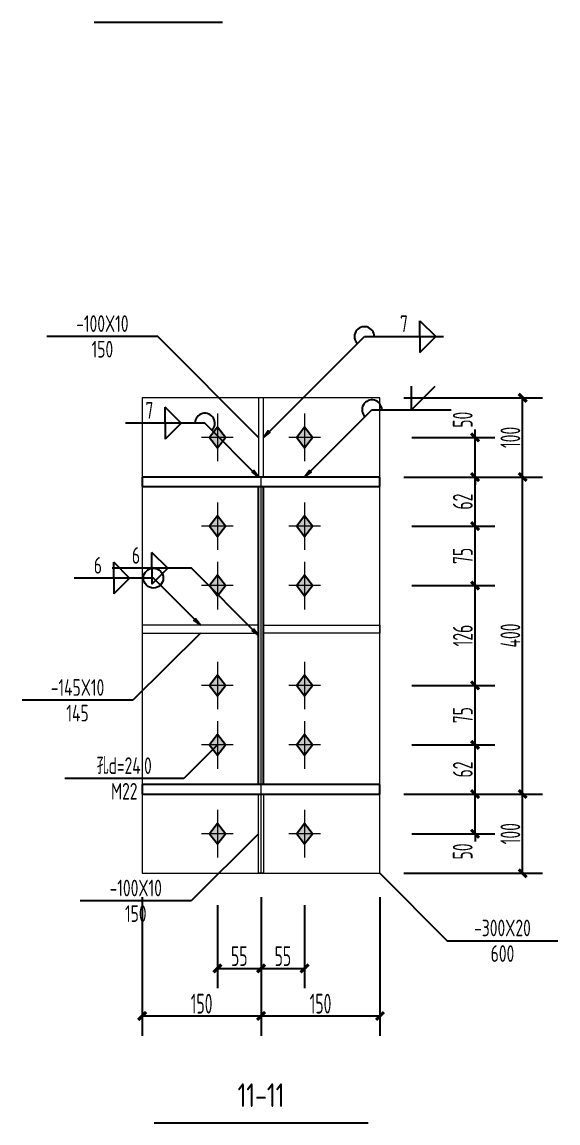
# Model space of a CAD drawing. Extents: x 447413 to 2975780, y -1432727 to 1301644.
# Drawn here: x 2278911 to 2285673, y -1262905 to -1249014 of the extents above; entities that cross this region are included whole.
import ezdxf
from ezdxf.enums import TextEntityAlignment as Align

# ---------------------------------------------------------------- set-up
doc = ezdxf.new("R2010")
doc.units = 0
doc.header["$LTSCALE"] = 1000
doc.header["$MEASUREMENT"] = 0
doc.linetypes.add('线型6', pattern=[8.75, 5, -1.25, 1.25, -1.25])
for name, color, linetype in [('10', 7, 'Continuous'), ('尺寸标注', 253, 'Continuous'), ('焊缝标注', 253, 'Continuous'), ('螺栓孔标注', 253, 'Continuous'), ('钢板标注', 253, 'Continuous')]:
    doc.layers.add(name, color=color, linetype=linetype)
doc.layers.add('20', color=2, linetype='Continuous', lineweight=18)
doc.styles.add('PkpmHz', font='Pkpmeng', dxfattribs={"width": 0.6, "bigfont": 'hztxt'})
doc.dimstyles.new('Pkpm_1.00', dxfattribs={"dimtxt": 250, "dimasz": 100, "dimexe": 250, "dimexo": 0.0625, "dimgap": 30, "dimtad": 1, "dimdec": 0, "dimrnd": 5, "dimzin": 0, "dimdsep": 46, "dimtxsty": 'PkpmHz', "dimblk1": 'ARCHTICK', "dimblk2": 'ARCHTICK', "dimsah": 1, "dimcen": 0.09, "dimadec": 0, "dimazin": 0, "dimtfac": 1, "dimtdec": 0, "dimtmove": 2, "dimatfit": 1, "dimfxl": 0, "dimtolj": 1, "dimtzin": 0, "dimarcsym": 0})

# ---------------------------------------------------------------- blocks, each defined once
blk = doc.blocks.new('_ArchTick')
at = {"color": 0, "linetype": 'ByBlock', "const_width": 0.4}
blk.add_lwpolyline([(-0.5, -0.5), (0.5, 0.5)], dxfattribs=at)
blk = doc.blocks.new('*D682')
at = {"layer": 'Defpoints', "color": 0, "linetype": 'Continuous', "transparency": 16777216}
for p in [(2283427, -1254255), (2284627, -1254255), (2283427, -1254755)]:
    blk.add_point(p, dxfattribs=at)
at = {"layer": '尺寸标注', "color": 0, "linetype": 'Continuous', "lineweight": -2, "transparency": 16777216}
for p, q in [((2284627, -1254255), (2284627, -1254155)), ((2283827, -1254255), (2284877, -1254255)), ((2284627, -1254755), (2284627, -1254255)), ((2283827, -1254755), (2284877, -1254755)), ((2284627, -1254755), (2284627, -1254855))]:
    blk.add_line(p, q, dxfattribs=at)
at = {"layer": '尺寸标注', "color": 0, "linetype": 'Continuous', "lineweight": -2, "transparency": 16777216, "xscale": 100, "yscale": 100, "zscale": 100}
for p, rotation in [((2284627, -1254255), 270), ((2284627, -1254755), 90)]:
    blk.add_blockref('_ArchTick', p, dxfattribs=dict(at, rotation=rotation))
at = {"layer": '尺寸标注', "color": 0, "linetype": 'Continuous', "transparency": 16777216, "insert": (2284471, -1254032), "char_height": 250, "attachment_point": 5, "rotation": 90, "style": 'PkpmHz'}
blk.add_mtext('\\A1;50', dxfattribs=at)
blk = doc.blocks.new('*D683')
at = {"layer": 'Defpoints', "color": 0, "linetype": 'Continuous', "transparency": 16777216}
for p in [(2283427, -1254755), (2284627, -1254755), (2283427, -1255375)]:
    blk.add_point(p, dxfattribs=at)
at = {"layer": '尺寸标注', "color": 0, "linetype": 'Continuous', "lineweight": -2, "transparency": 16777216}
for p, q in [((2283827, -1254755), (2284877, -1254755)), ((2284627, -1255375), (2284627, -1254755)), ((2283827, -1255375), (2284877, -1255375))]:
    blk.add_line(p, q, dxfattribs=at)
at = {"layer": '尺寸标注', "color": 0, "linetype": 'Continuous', "lineweight": -2, "transparency": 16777216, "xscale": 100, "yscale": 100, "zscale": 100}
for p, rotation in [((2284627, -1254755), 90), ((2284627, -1255375), 270)]:
    blk.add_blockref('_ArchTick', p, dxfattribs=dict(at, rotation=rotation))
at = {"layer": '尺寸标注', "color": 0, "linetype": 'Continuous', "transparency": 16777216, "insert": (2284472, -1255065), "char_height": 250, "attachment_point": 5, "rotation": 90, "style": 'PkpmHz'}
blk.add_mtext('\\A1;62', dxfattribs=at)
blk = doc.blocks.new('*D684')
at = {"layer": 'Defpoints', "color": 0, "linetype": 'Continuous', "transparency": 16777216}
for p in [(2283427, -1255375), (2284627, -1255375), (2283427, -1256125)]:
    blk.add_point(p, dxfattribs=at)
at = {"layer": '尺寸标注', "color": 0, "linetype": 'Continuous', "lineweight": -2, "transparency": 16777216}
for p, q in [((2283827, -1255375), (2284877, -1255375)), ((2284627, -1256125), (2284627, -1255375)), ((2283827, -1256125), (2284877, -1256125))]:
    blk.add_line(p, q, dxfattribs=at)
at = {"layer": '尺寸标注', "color": 0, "linetype": 'Continuous', "lineweight": -2, "transparency": 16777216, "xscale": 100, "yscale": 100, "zscale": 100}
for p, rotation in [((2284627, -1255375), 90), ((2284627, -1256125), 270)]:
    blk.add_blockref('_ArchTick', p, dxfattribs=dict(at, rotation=rotation))
at = {"layer": '尺寸标注', "color": 0, "linetype": 'Continuous', "transparency": 16777216, "insert": (2284472, -1255750), "char_height": 250, "attachment_point": 5, "rotation": 90, "style": 'PkpmHz'}
blk.add_mtext('\\A1;75', dxfattribs=at)
blk = doc.blocks.new('*D685')
at = {"layer": 'Defpoints', "color": 0, "linetype": 'Continuous', "transparency": 16777216}
for p in [(2283427, -1258755), (2284627, -1258755), (2283427, -1259255)]:
    blk.add_point(p, dxfattribs=at)
at = {"layer": '尺寸标注', "color": 0, "linetype": 'Continuous', "lineweight": -2, "transparency": 16777216}
for p, q in [((2284627, -1258755), (2284627, -1258655)), ((2283827, -1258755), (2284877, -1258755)), ((2284627, -1259255), (2284627, -1258755)), ((2283827, -1259255), (2284877, -1259255)), ((2284627, -1259255), (2284627, -1259355))]:
    blk.add_line(p, q, dxfattribs=at)
at = {"layer": '尺寸标注', "color": 0, "linetype": 'Continuous', "lineweight": -2, "transparency": 16777216, "xscale": 100, "yscale": 100, "zscale": 100}
for p, rotation in [((2284627, -1258755), 270), ((2284627, -1259255), 90)]:
    blk.add_blockref('_ArchTick', p, dxfattribs=dict(at, rotation=rotation))
at = {"layer": '尺寸标注', "color": 0, "linetype": 'Continuous', "transparency": 16777216, "insert": (2284471, -1259479), "char_height": 250, "attachment_point": 5, "rotation": 90, "style": 'PkpmHz'}
blk.add_mtext('\\A1;50', dxfattribs=at)
blk = doc.blocks.new('*D686')
at = {"layer": 'Defpoints', "color": 0, "linetype": 'Continuous', "transparency": 16777216}
for p in [(2283427, -1258135), (2284627, -1258135), (2283427, -1258755)]:
    blk.add_point(p, dxfattribs=at)
at = {"layer": '尺寸标注', "color": 0, "linetype": 'Continuous', "lineweight": -2, "transparency": 16777216}
for p, q in [((2283827, -1258135), (2284877, -1258135)), ((2284627, -1258755), (2284627, -1258135)), ((2283827, -1258755), (2284877, -1258755))]:
    blk.add_line(p, q, dxfattribs=at)
at = {"layer": '尺寸标注', "color": 0, "linetype": 'Continuous', "lineweight": -2, "transparency": 16777216, "xscale": 100, "yscale": 100, "zscale": 100}
for p, rotation in [((2284627, -1258135), 90), ((2284627, -1258755), 270)]:
    blk.add_blockref('_ArchTick', p, dxfattribs=dict(at, rotation=rotation))
at = {"layer": '尺寸标注', "color": 0, "linetype": 'Continuous', "transparency": 16777216, "insert": (2284472, -1258445), "char_height": 250, "attachment_point": 5, "rotation": 90, "style": 'PkpmHz'}
blk.add_mtext('\\A1;62', dxfattribs=at)
blk = doc.blocks.new('*D687')
at = {"layer": 'Defpoints', "color": 0, "linetype": 'Continuous', "transparency": 16777216}
for p in [(2283427, -1257385), (2284627, -1257385), (2283427, -1258135)]:
    blk.add_point(p, dxfattribs=at)
at = {"layer": '尺寸标注', "color": 0, "linetype": 'Continuous', "lineweight": -2, "transparency": 16777216}
for p, q in [((2283827, -1257385), (2284877, -1257385)), ((2284627, -1258135), (2284627, -1257385)), ((2283827, -1258135), (2284877, -1258135))]:
    blk.add_line(p, q, dxfattribs=at)
at = {"layer": '尺寸标注', "color": 0, "linetype": 'Continuous', "lineweight": -2, "transparency": 16777216, "xscale": 100, "yscale": 100, "zscale": 100}
for p, rotation in [((2284627, -1257385), 90), ((2284627, -1258135), 270)]:
    blk.add_blockref('_ArchTick', p, dxfattribs=dict(at, rotation=rotation))
at = {"layer": '尺寸标注', "color": 0, "linetype": 'Continuous', "transparency": 16777216, "insert": (2284472, -1257760), "char_height": 250, "attachment_point": 5, "rotation": 90, "style": 'PkpmHz'}
blk.add_mtext('\\A1;75', dxfattribs=at)
blk = doc.blocks.new('*D688')
at = {"layer": 'Defpoints', "color": 0, "linetype": 'Continuous', "transparency": 16777216}
for p in [(2283427, -1256125), (2284627, -1256125), (2283427, -1257385)]:
    blk.add_point(p, dxfattribs=at)
at = {"layer": '尺寸标注', "color": 0, "linetype": 'Continuous', "lineweight": -2, "transparency": 16777216}
for p, q in [((2283827, -1256125), (2284877, -1256125)), ((2284627, -1257385), (2284627, -1256125)), ((2283827, -1257385), (2284877, -1257385))]:
    blk.add_line(p, q, dxfattribs=at)
at = {"layer": '尺寸标注', "color": 0, "linetype": 'Continuous', "lineweight": -2, "transparency": 16777216, "xscale": 100, "yscale": 100, "zscale": 100}
for p, rotation in [((2284627, -1256125), 90), ((2284627, -1257385), 270)]:
    blk.add_blockref('_ArchTick', p, dxfattribs=dict(at, rotation=rotation))
at = {"layer": '尺寸标注', "color": 0, "linetype": 'Continuous', "transparency": 16777216, "insert": (2284472, -1256755), "char_height": 250, "attachment_point": 5, "rotation": 90, "style": 'PkpmHz'}
blk.add_mtext('\\A1;126', dxfattribs=at)
blk = doc.blocks.new('*D689')
at = {"layer": 'Defpoints', "color": 0, "linetype": 'Continuous', "transparency": 16777216}
for p in [(2281377, -1259755), (2281927, -1259755), (2281927, -1260955)]:
    blk.add_point(p, dxfattribs=at)
at = {"layer": '尺寸标注', "color": 0, "linetype": 'Continuous', "lineweight": -2, "transparency": 16777216}
for p, q in [((2281377, -1260155), (2281377, -1261205)), ((2281927, -1260155), (2281927, -1261205)), ((2281377, -1260955), (2281927, -1260955))]:
    blk.add_line(p, q, dxfattribs=at)
at = {"layer": '尺寸标注', "color": 0, "linetype": 'Continuous', "lineweight": -2, "transparency": 16777216, "xscale": 100, "yscale": 100, "zscale": 100, "rotation": 180}
blk.add_blockref('_ArchTick', (2281377, -1260955), dxfattribs=at)
at = {"layer": '尺寸标注', "color": 0, "linetype": 'Continuous', "lineweight": -2, "transparency": 16777216, "xscale": 100, "yscale": 100, "zscale": 100}
blk.add_blockref('_ArchTick', (2281927, -1260955), dxfattribs=at)
at = {"layer": '尺寸标注', "color": 0, "linetype": 'Continuous', "transparency": 16777216, "insert": (2281652, -1260800), "char_height": 250, "attachment_point": 5, "style": 'PkpmHz'}
blk.add_mtext('\\A1;55', dxfattribs=at)
blk = doc.blocks.new('*D690')
at = {"layer": 'Defpoints', "color": 0, "linetype": 'Continuous', "transparency": 16777216}
for p in [(2281927, -1259755), (2282477, -1259755), (2282477, -1260955)]:
    blk.add_point(p, dxfattribs=at)
at = {"layer": '尺寸标注', "color": 0, "linetype": 'Continuous', "lineweight": -2, "transparency": 16777216}
for p, q in [((2281927, -1260155), (2281927, -1261205)), ((2282477, -1260155), (2282477, -1261205)), ((2281927, -1260955), (2282477, -1260955))]:
    blk.add_line(p, q, dxfattribs=at)
at = {"layer": '尺寸标注', "color": 0, "linetype": 'Continuous', "lineweight": -2, "transparency": 16777216, "xscale": 100, "yscale": 100, "zscale": 100, "rotation": 180}
blk.add_blockref('_ArchTick', (2281927, -1260955), dxfattribs=at)
at = {"layer": '尺寸标注', "color": 0, "linetype": 'Continuous', "lineweight": -2, "transparency": 16777216, "xscale": 100, "yscale": 100, "zscale": 100}
blk.add_blockref('_ArchTick', (2282477, -1260955), dxfattribs=at)
at = {"layer": '尺寸标注', "color": 0, "linetype": 'Continuous', "transparency": 16777216, "insert": (2282202, -1260800), "char_height": 250, "attachment_point": 5, "style": 'PkpmHz'}
blk.add_mtext('\\A1;55', dxfattribs=at)
blk = doc.blocks.new('*D691')
at = {"layer": 'Defpoints', "color": 0, "linetype": 'Continuous', "transparency": 16777216}
for p in [(2280427, -1259755), (2281927, -1259755), (2281927, -1261555)]:
    blk.add_point(p, dxfattribs=at)
at = {"layer": '尺寸标注', "color": 0, "linetype": 'Continuous', "lineweight": -2, "transparency": 16777216}
for p, q in [((2280427, -1260055), (2280427, -1261805)), ((2281927, -1260055), (2281927, -1261805)), ((2280427, -1261555), (2281927, -1261555))]:
    blk.add_line(p, q, dxfattribs=at)
at = {"layer": '尺寸标注', "color": 0, "linetype": 'Continuous', "lineweight": -2, "transparency": 16777216, "xscale": 100, "yscale": 100, "zscale": 100, "rotation": 180}
blk.add_blockref('_ArchTick', (2280427, -1261555), dxfattribs=at)
at = {"layer": '尺寸标注', "color": 0, "linetype": 'Continuous', "lineweight": -2, "transparency": 16777216, "xscale": 100, "yscale": 100, "zscale": 100}
blk.add_blockref('_ArchTick', (2281927, -1261555), dxfattribs=at)
at = {"layer": '尺寸标注', "color": 0, "linetype": 'Continuous', "transparency": 16777216, "insert": (2281177, -1261400), "char_height": 250, "attachment_point": 5, "style": 'PkpmHz'}
blk.add_mtext('\\A1;150', dxfattribs=at)
blk = doc.blocks.new('*D692')
at = {"layer": 'Defpoints', "color": 0, "linetype": 'Continuous', "transparency": 16777216}
for p in [(2281927, -1259755), (2283427, -1259755), (2283427, -1261555)]:
    blk.add_point(p, dxfattribs=at)
at = {"layer": '尺寸标注', "color": 0, "linetype": 'Continuous', "lineweight": -2, "transparency": 16777216}
for p, q in [((2281927, -1260055), (2281927, -1261805)), ((2283427, -1260055), (2283427, -1261805)), ((2281927, -1261555), (2283427, -1261555))]:
    blk.add_line(p, q, dxfattribs=at)
at = {"layer": '尺寸标注', "color": 0, "linetype": 'Continuous', "lineweight": -2, "transparency": 16777216, "xscale": 100, "yscale": 100, "zscale": 100, "rotation": 180}
blk.add_blockref('_ArchTick', (2281927, -1261555), dxfattribs=at)
at = {"layer": '尺寸标注', "color": 0, "linetype": 'Continuous', "lineweight": -2, "transparency": 16777216, "xscale": 100, "yscale": 100, "zscale": 100}
blk.add_blockref('_ArchTick', (2283427, -1261555), dxfattribs=at)
at = {"layer": '尺寸标注', "color": 0, "linetype": 'Continuous', "transparency": 16777216, "insert": (2282677, -1261400), "char_height": 250, "attachment_point": 5, "style": 'PkpmHz'}
blk.add_mtext('\\A1;150', dxfattribs=at)
blk = doc.blocks.new('*D693')
at = {"layer": 'Defpoints', "color": 0, "linetype": 'Continuous', "transparency": 16777216}
for p in [(2283427, -1258755), (2285227, -1258755), (2283427, -1259755)]:
    blk.add_point(p, dxfattribs=at)
at = {"layer": '尺寸标注', "color": 0, "linetype": 'Continuous', "lineweight": -2, "transparency": 16777216}
for p, q in [((2283727, -1258755), (2285477, -1258755)), ((2285227, -1259755), (2285227, -1258755)), ((2283727, -1259755), (2285477, -1259755))]:
    blk.add_line(p, q, dxfattribs=at)
at = {"layer": '尺寸标注', "color": 0, "linetype": 'Continuous', "lineweight": -2, "transparency": 16777216, "xscale": 100, "yscale": 100, "zscale": 100}
for p, rotation in [((2285227, -1258755), 90), ((2285227, -1259755), 270)]:
    blk.add_blockref('_ArchTick', p, dxfattribs=dict(at, rotation=rotation))
at = {"layer": '尺寸标注', "color": 0, "linetype": 'Continuous', "transparency": 16777216, "insert": (2285072, -1259255), "char_height": 250, "attachment_point": 5, "rotation": 90, "style": 'PkpmHz'}
blk.add_mtext('\\A1;100', dxfattribs=at)
blk = doc.blocks.new('*D694')
at = {"layer": 'Defpoints', "color": 0, "linetype": 'Continuous', "transparency": 16777216}
for p in [(2283427, -1254755), (2285227, -1254755), (2283427, -1258755)]:
    blk.add_point(p, dxfattribs=at)
at = {"layer": '尺寸标注', "color": 0, "linetype": 'Continuous', "lineweight": -2, "transparency": 16777216}
for p, q in [((2283727, -1254755), (2285477, -1254755)), ((2285227, -1258755), (2285227, -1254755)), ((2283727, -1258755), (2285477, -1258755))]:
    blk.add_line(p, q, dxfattribs=at)
at = {"layer": '尺寸标注', "color": 0, "linetype": 'Continuous', "lineweight": -2, "transparency": 16777216, "xscale": 100, "yscale": 100, "zscale": 100}
for p, rotation in [((2285227, -1254755), 90), ((2285227, -1258755), 270)]:
    blk.add_blockref('_ArchTick', p, dxfattribs=dict(at, rotation=rotation))
at = {"layer": '尺寸标注', "color": 0, "linetype": 'Continuous', "transparency": 16777216, "insert": (2285072, -1256755), "char_height": 250, "attachment_point": 5, "rotation": 90, "style": 'PkpmHz'}
blk.add_mtext('\\A1;400', dxfattribs=at)
blk = doc.blocks.new('*D695')
at = {"layer": 'Defpoints', "color": 0, "linetype": 'Continuous', "transparency": 16777216}
for p in [(2283427, -1253755), (2285227, -1253755), (2283427, -1254755)]:
    blk.add_point(p, dxfattribs=at)
at = {"layer": '尺寸标注', "color": 0, "linetype": 'Continuous', "lineweight": -2, "transparency": 16777216}
for p, q in [((2283727, -1253755), (2285477, -1253755)), ((2285227, -1254755), (2285227, -1253755)), ((2283727, -1254755), (2285477, -1254755))]:
    blk.add_line(p, q, dxfattribs=at)
at = {"layer": '尺寸标注', "color": 0, "linetype": 'Continuous', "lineweight": -2, "transparency": 16777216, "xscale": 100, "yscale": 100, "zscale": 100}
for p, rotation in [((2285227, -1253755), 90), ((2285227, -1254755), 270)]:
    blk.add_blockref('_ArchTick', p, dxfattribs=dict(at, rotation=rotation))
at = {"layer": '尺寸标注', "color": 0, "linetype": 'Continuous', "transparency": 16777216, "insert": (2285072, -1254255), "char_height": 250, "attachment_point": 5, "rotation": 90, "style": 'PkpmHz'}
blk.add_mtext('\\A1;100', dxfattribs=at)

msp = doc.modelspace()

# ---------------------------------------------------------------- hatches: boundary and pattern name
at = {"layer": '10'}
for points in [[(2281376.5, -1254125.1), (2281276.5, -1254255.1), (2281376.5, -1254385.1), (2281476.5, -1254255.1)], [(2282476.5, -1254125.1), (2282376.5, -1254255.1), (2282476.5, -1254385.1), (2282576.5, -1254255.1)], [(2281376.5, -1255245.1), (2281276.5, -1255375.1), (2281376.5, -1255505.1), (2281476.5, -1255375.1)], [(2282476.5, -1255245.1), (2282376.5, -1255375.1), (2282476.5, -1255505.1), (2282576.5, -1255375.1)], [(2281376.5, -1255995.1), (2281276.5, -1256125.1), (2281376.5, -1256255.1), (2281476.5, -1256125.1)], [(2282476.5, -1255995.1), (2282376.5, -1256125.1), (2282476.5, -1256255.1), (2282576.5, -1256125.1)], [(2281376.5, -1257255.1), (2281276.5, -1257385.1), (2281376.5, -1257515.1), (2281476.5, -1257385.1)], [(2282476.5, -1257255.1), (2282376.5, -1257385.1), (2282476.5, -1257515.1), (2282576.5, -1257385.1)], [(2281376.5, -1258005.1), (2281276.5, -1258135.1), (2281376.5, -1258265.1), (2281476.5, -1258135.1)], [(2282476.5, -1258005.1), (2282376.5, -1258135.1), (2282476.5, -1258265.1), (2282576.5, -1258135.1)], [(2281376.5, -1259125.1), (2281276.5, -1259255.1), (2281376.5, -1259385.1), (2281476.5, -1259255.1)], [(2282476.5, -1259125.1), (2282376.5, -1259255.1), (2282476.5, -1259385.1), (2282576.5, -1259255.1)]]:
    msp.add_hatch(color=1, dxfattribs=at).paths.add_polyline_path(points)
at = {"layer": '焊缝标注'}
for points in [[(2281956.5, -1254255.1), (2282037.9, -1254195.1), (2282016.7, -1254173.8)], [(2281896.5, -1254755.1), (2281836.5, -1254673.7), (2281815.3, -1254694.9)], [(2282476.5, -1254755.1), (2282557.9, -1254695.1), (2282536.7, -1254673.8)], [(2281161.5, -1256625.1), (2281101.5, -1256543.7), (2281080.3, -1256564.9)], [(2281896.5, -1256755.1), (2281836.5, -1256673.7), (2281815.3, -1256694.9)]]:
    msp.add_hatch(color=256, dxfattribs=at).paths.add_polyline_path(points)

# ---------------------------------------------------------------- linework, layer by layer
at = {"layer": '10'}
for p, q in [((2279819.9, -1249014.1), (2281439.9, -1249014.1)), ((2280576.5, -1262905.1), (2283276.5, -1262905.1))]:
    msp.add_line(p, q, dxfattribs=at)
at = {"layer": '10', "linetype": '线型6', "lineweight": 18}
msp.add_line((2281926.5, -1259760.1), (2281926.5, -1253750.1), dxfattribs=at)
at = {"layer": '10', "color": 9, "lineweight": 18}
for p, q in [((2281376.5, -1253955.1), (2281376.5, -1254555.1)), ((2282476.5, -1253955.1), (2282476.5, -1254555.1)), ((2281576.5, -1254255.1), (2281176.5, -1254255.1)), ((2282676.5, -1254255.1), (2282276.5, -1254255.1)), ((2281376.5, -1255075.1), (2281376.5, -1255675.1)), ((2282476.5, -1255075.1), (2282476.5, -1255675.1)), ((2281576.5, -1255375.1), (2281176.5, -1255375.1)), ((2282676.5, -1255375.1), (2282276.5, -1255375.1)), ((2281376.5, -1255825.1), (2281376.5, -1256425.1)), ((2282476.5, -1255825.1), (2282476.5, -1256425.1)), ((2281576.5, -1256125.1), (2281176.5, -1256125.1)), ((2282676.5, -1256125.1), (2282276.5, -1256125.1)), ((2281376.5, -1257085.1), (2281376.5, -1257685.1)), ((2282476.5, -1257085.1), (2282476.5, -1257685.1)), ((2281576.5, -1257385.1), (2281176.5, -1257385.1)), ((2282676.5, -1257385.1), (2282276.5, -1257385.1)), ((2281376.5, -1257835.1), (2281376.5, -1258435.1)), ((2282476.5, -1257835.1), (2282476.5, -1258435.1)), ((2281576.5, -1258135.1), (2281176.5, -1258135.1)), ((2282676.5, -1258135.1), (2282276.5, -1258135.1)), ((2281376.5, -1258955.1), (2281376.5, -1259555.1)), ((2282476.5, -1258955.1), (2282476.5, -1259555.1)), ((2281576.5, -1259255.1), (2281176.5, -1259255.1)), ((2282676.5, -1259255.1), (2282276.5, -1259255.1))]:
    msp.add_line(p, q, dxfattribs=at)
at = {"layer": '10', "color": 3}
for p, q in [((2283426.5, -1254755.1), (2280426.5, -1254755.1)), ((2280426.5, -1254755.1), (2280426.5, -1254875.1)), ((2283426.5, -1254875.1), (2283426.5, -1254755.1)), ((2280426.5, -1254875.1), (2283426.5, -1254875.1)), ((2281896.5, -1258635.1), (2281896.5, -1254875.1)), ((2281956.5, -1258635.1), (2281956.5, -1254875.1)), ((2283426.5, -1258635.1), (2280426.5, -1258635.1)), ((2280426.5, -1258635.1), (2280426.5, -1258755.1)), ((2283426.5, -1258755.1), (2283426.5, -1258635.1)), ((2280426.5, -1258755.1), (2283426.5, -1258755.1))]:
    msp.add_line(p, q, dxfattribs=at)
at = {"layer": '10', "color": 1, "linetype": 'Continuous'}
for points in [[(2281376.5, -1254125.1), (2281276.5, -1254255.1), (2281376.5, -1254385.1), (2281476.5, -1254255.1)], [(2282476.5, -1254125.1), (2282376.5, -1254255.1), (2282476.5, -1254385.1), (2282576.5, -1254255.1)], [(2281376.5, -1255245.1), (2281276.5, -1255375.1), (2281376.5, -1255505.1), (2281476.5, -1255375.1)], [(2282476.5, -1255245.1), (2282376.5, -1255375.1), (2282476.5, -1255505.1), (2282576.5, -1255375.1)], [(2281376.5, -1255995.1), (2281276.5, -1256125.1), (2281376.5, -1256255.1), (2281476.5, -1256125.1)], [(2282476.5, -1255995.1), (2282376.5, -1256125.1), (2282476.5, -1256255.1), (2282576.5, -1256125.1)], [(2281376.5, -1257255.1), (2281276.5, -1257385.1), (2281376.5, -1257515.1), (2281476.5, -1257385.1)], [(2282476.5, -1257255.1), (2282376.5, -1257385.1), (2282476.5, -1257515.1), (2282576.5, -1257385.1)], [(2281376.5, -1258005.1), (2281276.5, -1258135.1), (2281376.5, -1258265.1), (2281476.5, -1258135.1)], [(2282476.5, -1258005.1), (2282376.5, -1258135.1), (2282476.5, -1258265.1), (2282576.5, -1258135.1)], [(2281376.5, -1259125.1), (2281276.5, -1259255.1), (2281376.5, -1259385.1), (2281476.5, -1259255.1)], [(2282476.5, -1259125.1), (2282376.5, -1259255.1), (2282476.5, -1259385.1), (2282576.5, -1259255.1)]]:
    msp.add_lwpolyline(points, close=True, dxfattribs=at)
at = {"layer": '20'}
for p, q in [((2283426.5, -1253755.1), (2280426.5, -1253755.1)), ((2280426.5, -1253755.1), (2280426.5, -1259755.1)), ((2281956.5, -1253755.1), (2281896.5, -1253755.1)), ((2281896.5, -1253755.1), (2281896.5, -1254755.1)), ((2281956.5, -1254755.1), (2281956.5, -1253755.1)), ((2283426.5, -1259755.1), (2283426.5, -1253755.1)), ((2281896.5, -1254755.1), (2281956.5, -1254755.1)), ((2281896.5, -1256625.1), (2280426.5, -1256625.1)), ((2280426.5, -1256625.1), (2280426.5, -1256725.1)), ((2281896.5, -1256725.1), (2281896.5, -1256625.1)), ((2281956.5, -1256625.1), (2283426.5, -1256625.1)), ((2281956.5, -1256725.1), (2281956.5, -1256625.1)), ((2283426.5, -1256625.1), (2283426.5, -1256725.1)), ((2280426.5, -1256725.1), (2281896.5, -1256725.1)), ((2283426.5, -1256725.1), (2281956.5, -1256725.1)), ((2281896.5, -1258755.1), (2281956.5, -1258755.1)), ((2281896.5, -1259755.1), (2281896.5, -1258755.1)), ((2281956.5, -1258755.1), (2281956.5, -1259755.1)), ((2280426.5, -1259755.1), (2283426.5, -1259755.1)), ((2281956.5, -1259755.1), (2281896.5, -1259755.1))]:
    msp.add_line(p, q, dxfattribs=at)
at = {"layer": '焊缝标注'}
for p, q in [((2283929.8, -1252782.8), (2284129.8, -1252982.8)), ((2283929.8, -1252982.8), (2283929.8, -1252782.8)), ((2281956.5, -1254255.1), (2283229.8, -1252982.8)), ((2283229.8, -1252982.8), (2284229.8, -1252982.8)), ((2283929.8, -1253182.8), (2284129.8, -1252982.8)), ((2283929.8, -1252982.8), (2283929.8, -1253182.8)), ((2283825.4, -1253906.9), (2283825.4, -1253606.9)), ((2283825.4, -1253906.9), (2284125.4, -1253606.9)), ((2280918.5, -1254075.5), (2280718.5, -1253875.5)), ((2280718.5, -1254075.5), (2280718.5, -1253875.5)), ((2282476.5, -1254755.1), (2283325.4, -1253906.9)), ((2283325.4, -1253906.9), (2284325.4, -1253906.9)), ((2281218.5, -1254075.5), (2280218.5, -1254075.5)), ((2280918.5, -1254075.5), (2280718.5, -1254275.5)), ((2280718.5, -1254075.5), (2280718.5, -1254275.5)), ((2281896.5, -1254755.1), (2281218.5, -1254075.5)), ((2280749, -1255905.6), (2280549, -1255705.6)), ((2280549, -1255905.6), (2280549, -1255705.6)), ((2280268.3, -1256030.5), (2280068.3, -1255830.5)), ((2280068.3, -1256030.5), (2280068.3, -1255830.5)), ((2281049, -1255905.6), (2280049, -1255905.6)), ((2280749, -1255905.6), (2280549, -1256105.6)), ((2280549, -1255905.6), (2280549, -1256105.6)), ((2281896.5, -1256755.1), (2281049, -1255905.6)), ((2280568.3, -1256030.5), (2279568.3, -1256030.5)), ((2280268.3, -1256030.5), (2280068.3, -1256230.5)), ((2280068.3, -1256030.5), (2280068.3, -1256230.5)), ((2281161.5, -1256625.1), (2280568.3, -1256030.5))]:
    msp.add_line(p, q, dxfattribs=at)
at = {"layer": '焊缝标注', "linetype": 'Continuous'}
for points in [[(2281956.5, -1254255.1), (2282037.9, -1254195.1), (2282016.7, -1254173.8)], [(2281896.5, -1254755.1), (2281836.5, -1254673.7), (2281815.3, -1254694.9)], [(2282476.5, -1254755.1), (2282557.9, -1254695.1), (2282536.7, -1254673.8)], [(2281161.5, -1256625.1), (2281101.5, -1256543.7), (2281080.3, -1256564.9)], [(2281896.5, -1256755.1), (2281836.5, -1256673.7), (2281815.3, -1256694.9)]]:
    msp.add_lwpolyline(points, close=True, dxfattribs=at)
at = {"layer": '焊缝标注'}
msp.add_circle((2280568.3, -1256030.5), 125, dxfattribs=at)
for centre, start, end in [((2283229.8, -1252982.8), 0, 224.97719), ((2283325.4, -1253906.9), 0, 224.97719), ((2281218.5, -1254075.5), 314.93158, 180)]:
    msp.add_arc(centre, 125, start, end, dxfattribs=at)
at = {"layer": '螺栓孔标注'}
for p, q in [((2281376.5, -1258135.1), (2280951.4, -1258558.6)), ((2280951.4, -1258558.6), (2279451.4, -1258558.6))]:
    msp.add_line(p, q, dxfattribs=at)
at = {"layer": '螺栓孔标注', "const_width": 0.1}
msp.add_lwpolyline([(2281376.6, -1258135.1, 1), (2281376.5, -1258135.1, 1)], format="xyb", close=True, dxfattribs=at)
at = {"layer": '钢板标注'}
for p, q in [((2280625.3, -1252980.8), (2279225.3, -1252980.8)), ((2281896.5, -1254255.1), (2280625.3, -1252980.8)), ((2281161.5, -1256725.1), (2280311.3, -1257572)), ((2280311.3, -1257572), (2278911.3, -1257572)), ((2281896.5, -1259255.1), (2281046.3, -1260102)), ((2283426.5, -1259755.1), (2284272.7, -1260606)), ((2281046.3, -1260102), (2279646.3, -1260102)), ((2284272.7, -1260606), (2285672.7, -1260606))]:
    msp.add_line(p, q, dxfattribs=at)
at = {"layer": '钢板标注', "const_width": 0.1}
for points in [[(2281896.6, -1254255.1, 1), (2281896.5, -1254255.1, 1)], [(2281161.6, -1256725.1, 1), (2281161.5, -1256725.1, 1)], [(2281896.6, -1259255.1, 1), (2281896.5, -1259255.1, 1)], [(2283426.6, -1259755.1, 1), (2283426.5, -1259755.1, 1)]]:
    msp.add_lwpolyline(points, format="xyb", close=True, dxfattribs=at)

# ---------------------------------------------------------------- texts
at = {"layer": '10', "style": 'PkpmHz', "width": 0.77}
msp.add_text('11-11', height=300, dxfattribs=at).set_placement((2281926.5, -1262555.1), align=Align.MIDDLE_CENTER)
at = {"layer": '焊缝标注', "style": 'PkpmHz', "width": 0.71}
for s, p in [('7', (2283729.8, -1252926.2)), ('7', (2280518.5, -1254018.9)), ('6', (2280349, -1255849)), ('6', (2279868.3, -1255973.8))]:
    msp.add_text(s, height=210, dxfattribs=at).set_placement(p, align=Align.CENTER)
at = {"layer": '螺栓孔标注', "style": 'PkpmHz', "width": 0.71}
msp.add_text('孔d=24.0', height=210, dxfattribs=at).set_placement((2280201.4, -1258501.9), align=Align.CENTER)
msp.add_text('M22', height=210, dxfattribs=at).set_placement((2280201.4, -1258615.2), align=Align.TOP_CENTER)
at = {"layer": '钢板标注', "style": 'PkpmHz', "width": 0.71}
for s, p in [('-100X10', (2279925.3, -1252924.2)), ('-145X10', (2279611.3, -1257515.4)), ('-100X10', (2280346.3, -1260045.4)), ('-300X20', (2284972.7, -1260549.4))]:
    msp.add_text(s, height=210, dxfattribs=at).set_placement(p, align=Align.CENTER)
for s, p in [('150', (2279925.3, -1253037.4)), ('145', (2279611.3, -1257628.6)), ('150', (2280346.3, -1260158.6)), ('600', (2284972.7, -1260662.6))]:
    msp.add_text(s, height=210, dxfattribs=at).set_placement(p, align=Align.TOP_CENTER)

# ---------------------------------------------------------------- dimensions: what is measured, and where the dimension line sits
at = {"layer": '尺寸标注', "linetype": 'Continuous'}
for base, p1, p2, text, override, picture, middle in [((2285226.5, -1253755.1), (2283426.5, -1254755.1), (2283426.5, -1253755.1), '100', {"dimexo": 300, "dimtih": 0, "dimtoh": 0}, '*D695', (2285071.5, -1254255.1)), ((2284626.5, -1254755.1), (2283426.5, -1255375.1), (2283426.5, -1254755.1), '62', {"dimexo": 400, "dimtih": 0, "dimtoh": 0}, '*D683', (2284471.5, -1255065.1)), ((2285226.5, -1254755.1), (2283426.5, -1258755.1), (2283426.5, -1254755.1), '400', {"dimexo": 300, "dimtih": 0, "dimtoh": 0}, '*D694', (2285071.5, -1256755.1)), ((2284626.5, -1255375.1), (2283426.5, -1256125.1), (2283426.5, -1255375.1), '75', {"dimexo": 400, "dimtih": 0, "dimtoh": 0}, '*D684', (2284471.5, -1255750.1)), ((2284626.5, -1256125.1), (2283426.5, -1257385.1), (2283426.5, -1256125.1), '126', {"dimexo": 400, "dimtih": 0, "dimtoh": 0}, '*D688', (2284471.5, -1256755.1)), ((2284626.5, -1257385.1), (2283426.5, -1258135.1), (2283426.5, -1257385.1), '75', {"dimexo": 400, "dimtih": 0, "dimtoh": 0}, '*D687', (2284471.5, -1257760.1)), ((2284626.5, -1258135.1), (2283426.5, -1258755.1), (2283426.5, -1258135.1), '62', {"dimexo": 400, "dimtih": 0, "dimtoh": 0}, '*D686', (2284471.5, -1258445.1)), ((2285226.5, -1258755.1), (2283426.5, -1259755.1), (2283426.5, -1258755.1), '100', {"dimexo": 300, "dimtih": 0, "dimtoh": 0}, '*D693', (2285071.5, -1259255.1))]:
    dim = msp.add_linear_dim(base=base, p1=p1, p2=p2, angle=90, text=text, dimstyle='Pkpm_1.00', override=override, dxfattribs=at)
    dim.commit()
    dim.dimension.update_dxf_attribs({"geometry": picture, "text_midpoint": middle})
for base, p1, p2, picture, middle in [((2284626.5, -1254255.1), (2283426.5, -1254755.1), (2283426.5, -1254255.1), '*D682', (2284471.3, -1254031.5)), ((2284626.5, -1258755.1), (2283426.5, -1259255.1), (2283426.5, -1258755.1), '*D685', (2284471.3, -1259478.8))]:
    dim = msp.add_linear_dim(base=base, p1=p1, p2=p2, angle=90, text='50', dimstyle='Pkpm_1.00', override={"dimexo": 400, "dimtih": 0, "dimtoh": 0}, dxfattribs=at)
    dim.commit()
    dim.dimension.update_dxf_attribs({"geometry": picture, "text_midpoint": middle, "dimtype": 128})
for base, p1, p2, text, override, picture, middle in [((2281926.5, -1261555.1), (2280426.5, -1259755.1), (2281926.5, -1259755.1), '150', {"dimexo": 300, "dimtih": 0, "dimtoh": 0}, '*D691', (2281176.5, -1261400.1)), ((2281926.5, -1260955.1), (2281376.5, -1259755.1), (2281926.5, -1259755.1), '55', {"dimexo": 400, "dimtih": 0, "dimtoh": 0}, '*D689', (2281651.5, -1260800.1)), ((2282476.5, -1260955.1), (2281926.5, -1259755.1), (2282476.5, -1259755.1), '55', {"dimexo": 400, "dimtih": 0, "dimtoh": 0}, '*D690', (2282201.5, -1260800.1)), ((2283426.5, -1261555.1), (2281926.5, -1259755.1), (2283426.5, -1259755.1), '150', {"dimexo": 300, "dimtih": 0, "dimtoh": 0}, '*D692', (2282676.5, -1261400.1))]:
    dim = msp.add_linear_dim(base=base, p1=p1, p2=p2, text=text, dimstyle='Pkpm_1.00', override=override, dxfattribs=at)
    dim.commit()
    dim.dimension.update_dxf_attribs({"geometry": picture, "text_midpoint": middle})

doc.saveas('drawing.dxf')
